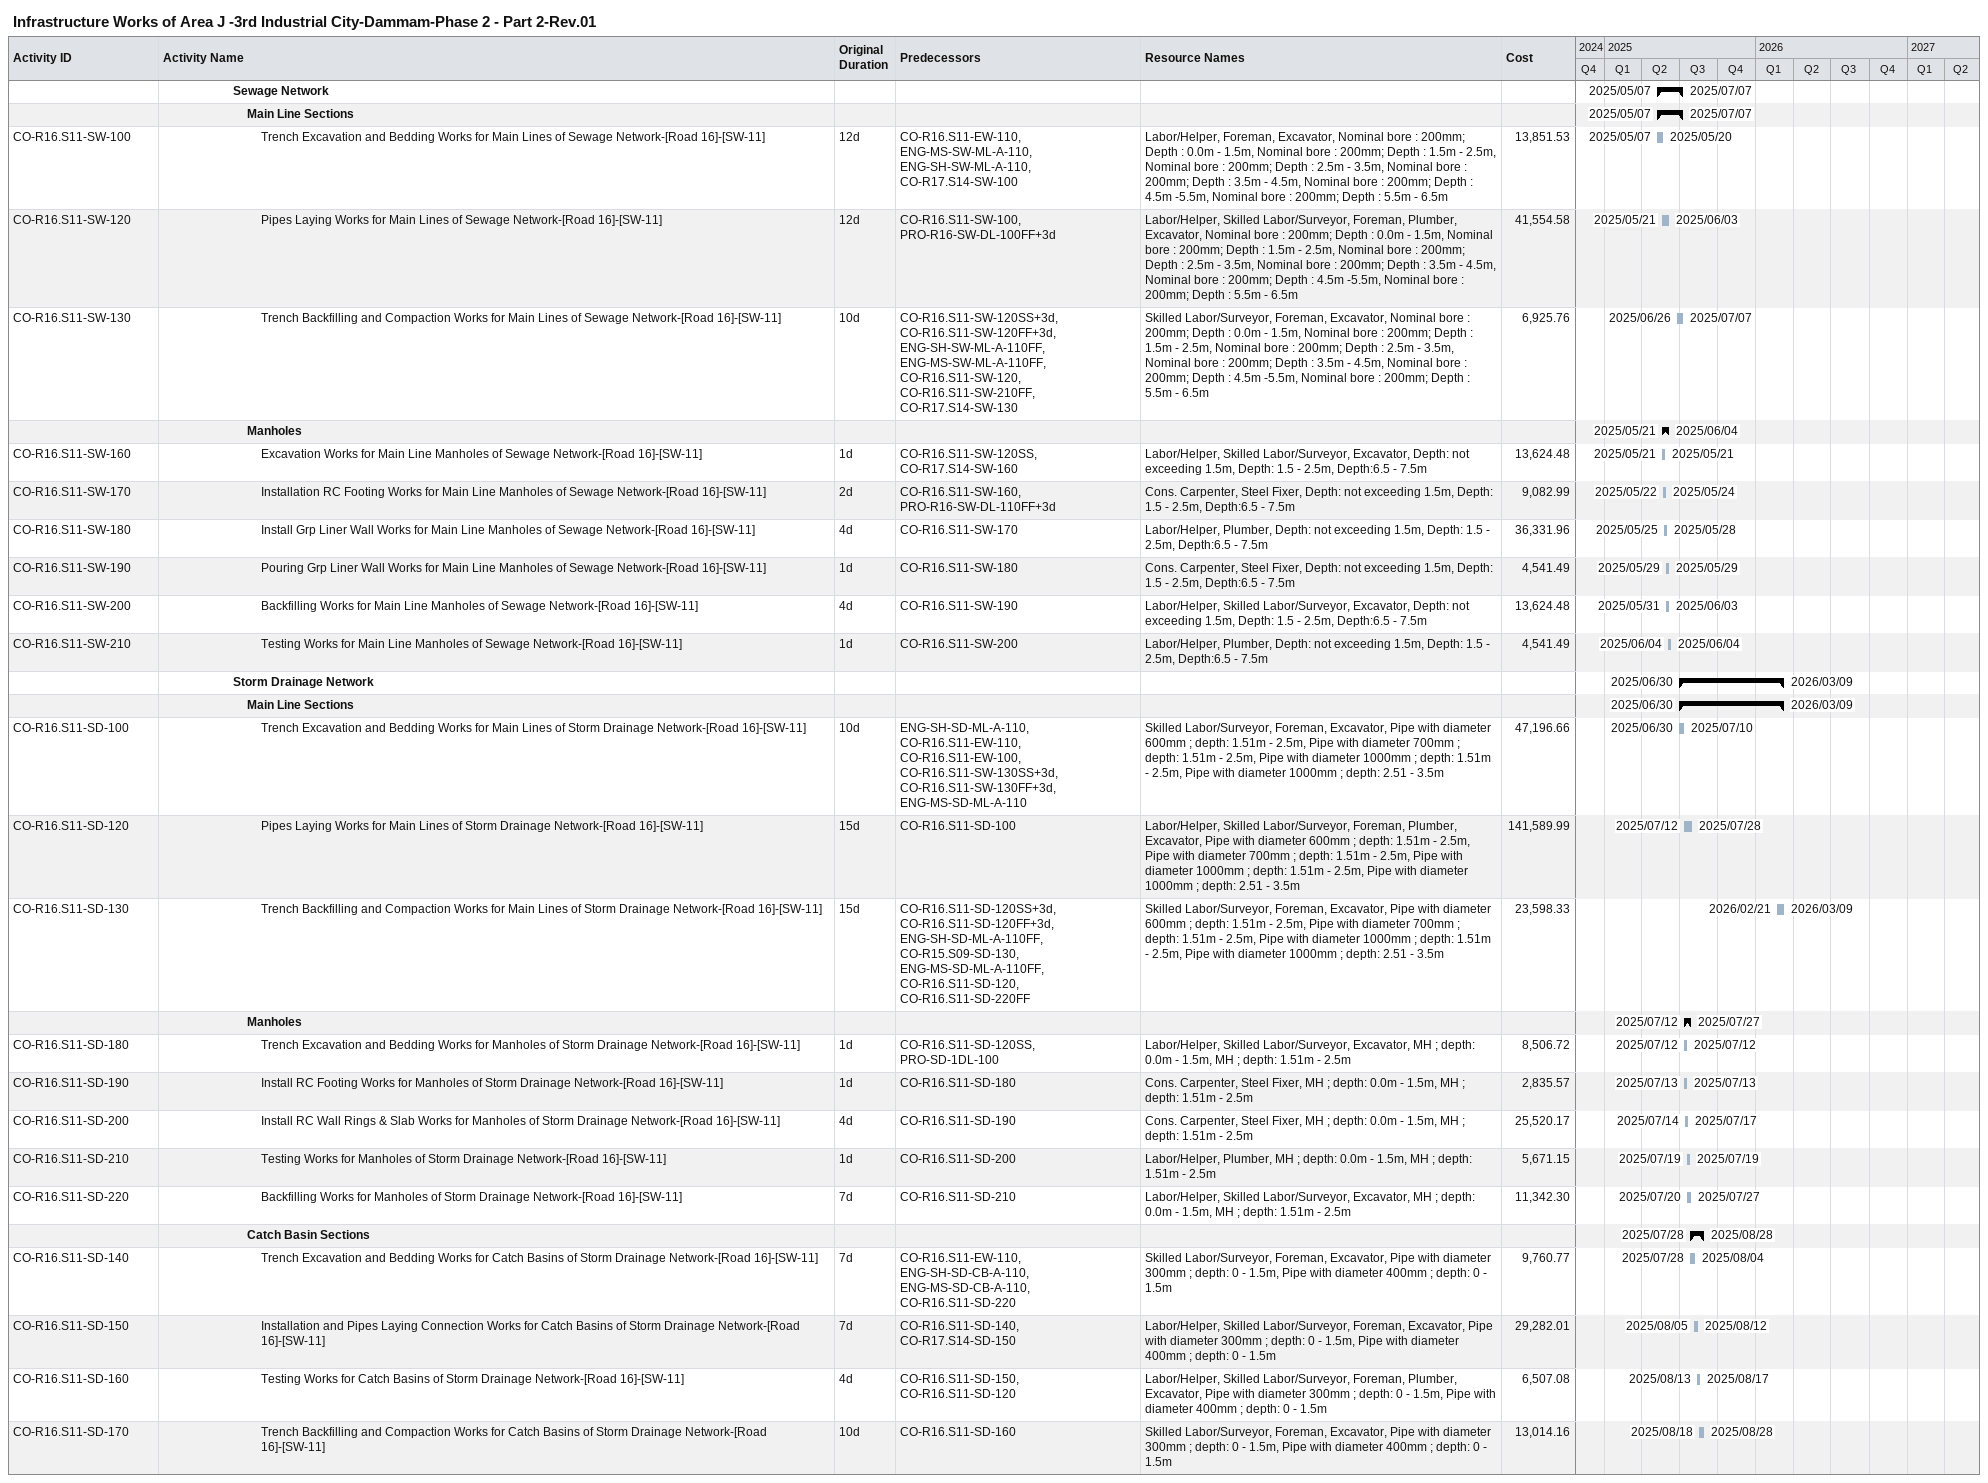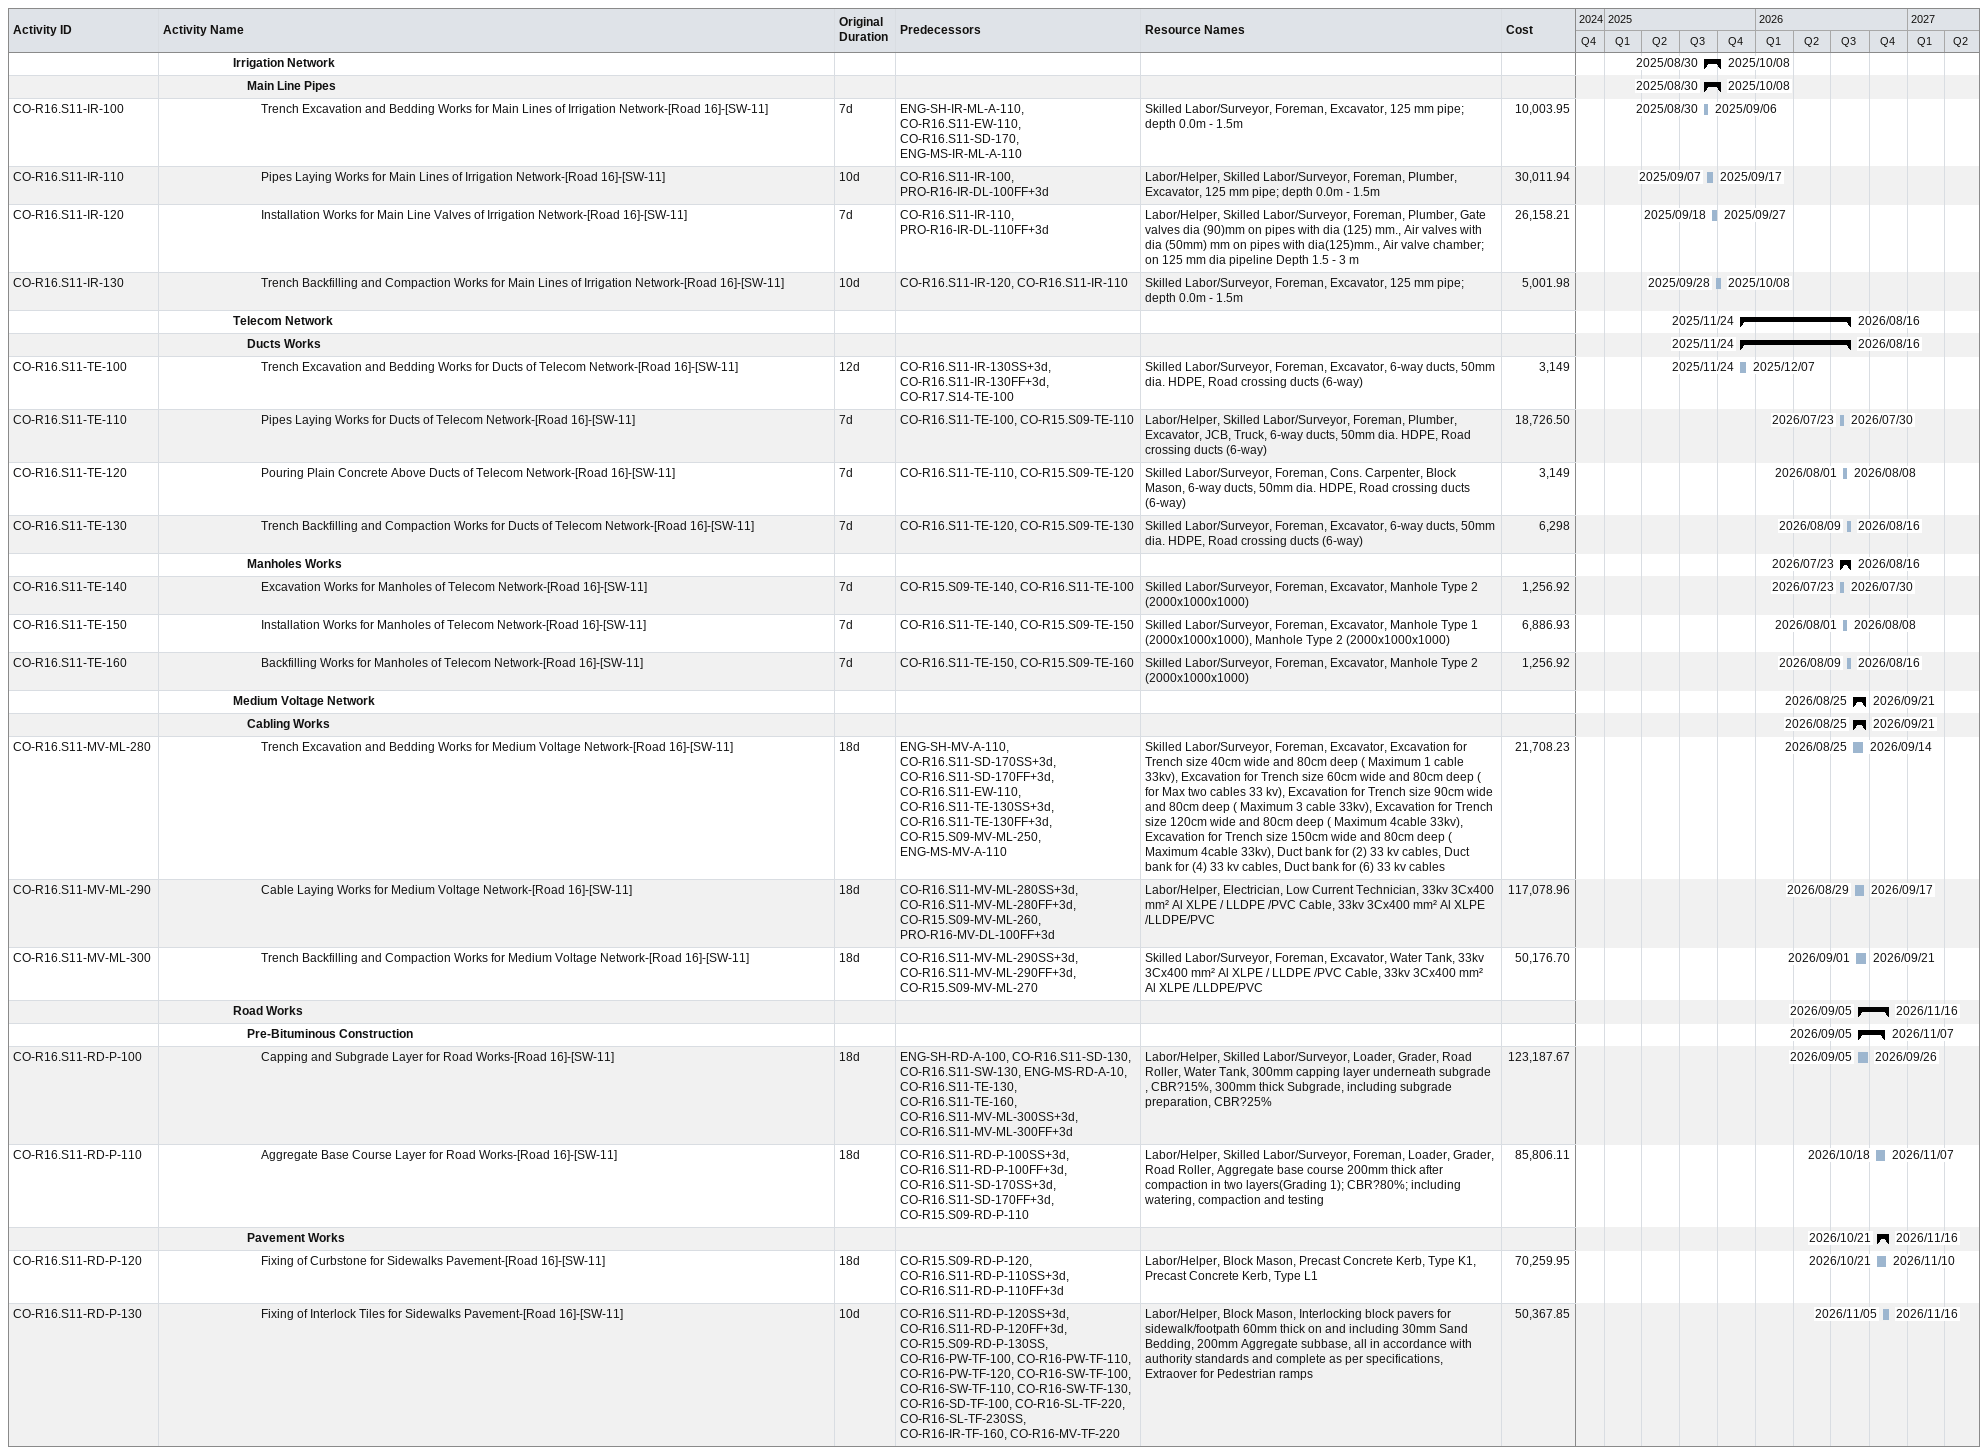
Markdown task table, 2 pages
Infrastructure Works of Area J -3rd Industrial City-Dammam-Phase 2 - Part 2-Rev.01

| ID | Level | Task | Original duration | Start | Finish | Predecessors | Resources | Cost |
|---|---|---|---|---|---|---|---|---|
|  | 6 | **Sewage Network** |  | 2025-05-07 | 2025-07-07 |  |  |  |
|  | 7 | **Main Line Sections** |  | 2025-05-07 | 2025-07-07 |  |  |  |
| CO-R16.S11-SW-100 | 8 | Trench Excavation and Bedding Works for Main Lines of Sewage Network-[Road 16]-[SW-11] | 12d | 2025-05-07 | 2025-05-20 | CO-R16.S11-EW-110, ENG-MS-SW-ML-A-110, ENG-SH-SW-ML-A-110, CO-R17.S14-SW-100 | Labor/Helper, Foreman, Excavator, Nominal bore : 200mm; Depth : 0.0m - 1.5m, Nominal bore : 200mm; Depth : 1.5m - 2.5m, Nominal bore : 200mm; Depth : 2.5m - 3.5m, Nominal bore : 200mm; Depth : 3.5m - 4.5m, Nominal bore : 200mm; Depth : 4.5m -5.5m, Nominal bore : 200mm; Depth : 5.5m - 6.5m | 13851.53 |
| CO-R16.S11-SW-120 | 8 | Pipes Laying Works for Main Lines of Sewage Network-[Road 16]-[SW-11] | 12d | 2025-05-21 | 2025-06-03 | CO-R16.S11-SW-100, PRO-R16-SW-DL-100FF+3d | Labor/Helper, Skilled Labor/Surveyor, Foreman, Plumber, Excavator, Nominal bore : 200mm; Depth : 0.0m - 1.5m, Nominal bore : 200mm; Depth : 1.5m - 2.5m, Nominal bore : 200mm; Depth : 2.5m - 3.5m, Nominal bore : 200mm; Depth : 3.5m - 4.5m, Nominal bore : 200mm; Depth : 4.5m -5.5m, Nominal bore : 200mm; Depth : 5.5m - 6.5m | 41554.58 |
| CO-R16.S11-SW-130 | 8 | Trench Backfilling and Compaction Works for Main Lines of Sewage Network-[Road 16]-[SW-11] | 10d | 2025-06-26 | 2025-07-07 | CO-R16.S11-SW-120SS+3d, CO-R16.S11-SW-120FF+3d, ENG-SH-SW-ML-A-110FF, ENG-MS-SW-ML-A-110FF, CO-R16.S11-SW-120, CO-R16.S11-SW-210FF, CO-R17.S14-SW-130 | Skilled Labor/Surveyor, Foreman, Excavator, Nominal bore : 200mm; Depth : 0.0m - 1.5m, Nominal bore : 200mm; Depth : 1.5m - 2.5m, Nominal bore : 200mm; Depth : 2.5m - 3.5m, Nominal bore : 200mm; Depth : 3.5m - 4.5m, Nominal bore : 200mm; Depth : 4.5m -5.5m, Nominal bore : 200mm; Depth : 5.5m - 6.5m | 6925.76 |
|  | 7 | **Manholes** |  | 2025-05-21 | 2025-06-04 |  |  |  |
| CO-R16.S11-SW-160 | 8 | Excavation Works for Main Line Manholes of Sewage Network-[Road 16]-[SW-11] | 1d | 2025-05-21 | 2025-05-21 | CO-R16.S11-SW-120SS, CO-R17.S14-SW-160 | Labor/Helper, Skilled Labor/Surveyor, Excavator, Depth: not exceeding 1.5m, Depth: 1.5 - 2.5m, Depth:6.5 - 7.5m | 13624.48 |
| CO-R16.S11-SW-170 | 8 | Installation RC Footing Works for Main Line Manholes of Sewage Network-[Road 16]-[SW-11] | 2d | 2025-05-22 | 2025-05-24 | CO-R16.S11-SW-160, PRO-R16-SW-DL-110FF+3d | Cons. Carpenter, Steel Fixer, Depth: not exceeding 1.5m, Depth: 1.5 - 2.5m, Depth:6.5 - 7.5m | 9082.99 |
| CO-R16.S11-SW-180 | 8 | Install Grp Liner Wall Works for Main Line Manholes of Sewage Network-[Road 16]-[SW-11] | 4d | 2025-05-25 | 2025-05-28 | CO-R16.S11-SW-170 | Labor/Helper, Plumber, Depth: not exceeding 1.5m, Depth: 1.5 - 2.5m, Depth:6.5 - 7.5m | 36331.96 |
| CO-R16.S11-SW-190 | 8 | Pouring Grp Liner Wall Works for Main Line Manholes of Sewage Network-[Road 16]-[SW-11] | 1d | 2025-05-29 | 2025-05-29 | CO-R16.S11-SW-180 | Cons. Carpenter, Steel Fixer, Depth: not exceeding 1.5m, Depth: 1.5 - 2.5m, Depth:6.5 - 7.5m | 4541.49 |
| CO-R16.S11-SW-200 | 8 | Backfilling Works for Main Line Manholes of Sewage Network-[Road 16]-[SW-11] | 4d | 2025-05-31 | 2025-06-03 | CO-R16.S11-SW-190 | Labor/Helper, Skilled Labor/Surveyor, Excavator, Depth: not exceeding 1.5m, Depth: 1.5 - 2.5m, Depth:6.5 - 7.5m | 13624.48 |
| CO-R16.S11-SW-210 | 8 | Testing Works for Main Line Manholes of Sewage Network-[Road 16]-[SW-11] | 1d | 2025-06-04 | 2025-06-04 | CO-R16.S11-SW-200 | Labor/Helper, Plumber, Depth: not exceeding 1.5m, Depth: 1.5 - 2.5m, Depth:6.5 - 7.5m | 4541.49 |
|  | 6 | **Storm Drainage Network** |  | 2025-06-30 | 2026-03-09 |  |  |  |
|  | 7 | **Main Line Sections** |  | 2025-06-30 | 2026-03-09 |  |  |  |
| CO-R16.S11-SD-100 | 8 | Trench Excavation and Bedding Works for Main Lines of Storm Drainage Network-[Road 16]-[SW-11] | 10d | 2025-06-30 | 2025-07-10 | ENG-SH-SD-ML-A-110, CO-R16.S11-EW-110, CO-R16.S11-EW-100, CO-R16.S11-SW-130SS+3d, CO-R16.S11-SW-130FF+3d, ENG-MS-SD-ML-A-110 | Skilled Labor/Surveyor, Foreman, Excavator, Pipe with diameter 600mm ; depth: 1.51m - 2.5m, Pipe with diameter 700mm ; depth: 1.51m - 2.5m, Pipe with diameter 1000mm ; depth: 1.51m - 2.5m, Pipe with diameter 1000mm ; depth: 2.51 - 3.5m | 47196.66 |
| CO-R16.S11-SD-120 | 8 | Pipes Laying Works for Main Lines of Storm Drainage Network-[Road 16]-[SW-11] | 15d | 2025-07-12 | 2025-07-28 | CO-R16.S11-SD-100 | Labor/Helper, Skilled Labor/Surveyor, Foreman, Plumber, Excavator, Pipe with diameter 600mm ; depth: 1.51m - 2.5m, Pipe with diameter 700mm ; depth: 1.51m - 2.5m, Pipe with diameter 1000mm ; depth: 1.51m - 2.5m, Pipe with diameter 1000mm ; depth: 2.51 - 3.5m | 141589.99 |
| CO-R16.S11-SD-130 | 8 | Trench Backfilling and Compaction Works for Main Lines of Storm Drainage Network-[Road 16]-[SW-11] | 15d | 2026-02-21 | 2026-03-09 | CO-R16.S11-SD-120SS+3d, CO-R16.S11-SD-120FF+3d, ENG-SH-SD-ML-A-110FF, CO-R15.S09-SD-130, ENG-MS-SD-ML-A-110FF, CO-R16.S11-SD-120, CO-R16.S11-SD-220FF | Skilled Labor/Surveyor, Foreman, Excavator, Pipe with diameter 600mm ; depth: 1.51m - 2.5m, Pipe with diameter 700mm ; depth: 1.51m - 2.5m, Pipe with diameter 1000mm ; depth: 1.51m - 2.5m, Pipe with diameter 1000mm ; depth: 2.51 - 3.5m | 23598.33 |
|  | 7 | **Manholes** |  | 2025-07-12 | 2025-07-27 |  |  |  |
| CO-R16.S11-SD-180 | 8 | Trench Excavation and Bedding Works for Manholes of Storm Drainage Network-[Road 16]-[SW-11] | 1d | 2025-07-12 | 2025-07-12 | CO-R16.S11-SD-120SS, PRO-SD-1DL-100 | Labor/Helper, Skilled Labor/Surveyor, Excavator, MH ; depth: 0.0m - 1.5m, MH ; depth: 1.51m - 2.5m | 8506.72 |
| CO-R16.S11-SD-190 | 8 | Install RC Footing Works for Manholes of Storm Drainage Network-[Road 16]-[SW-11] | 1d | 2025-07-13 | 2025-07-13 | CO-R16.S11-SD-180 | Cons. Carpenter, Steel Fixer, MH ; depth: 0.0m - 1.5m, MH ; depth: 1.51m - 2.5m | 2835.57 |
| CO-R16.S11-SD-200 | 8 | Install RC Wall Rings & Slab Works for Manholes of Storm Drainage Network-[Road 16]-[SW-11] | 4d | 2025-07-14 | 2025-07-17 | CO-R16.S11-SD-190 | Cons. Carpenter, Steel Fixer, MH ; depth: 0.0m - 1.5m, MH ; depth: 1.51m - 2.5m | 25520.17 |
| CO-R16.S11-SD-210 | 8 | Testing Works for Manholes of Storm Drainage Network-[Road 16]-[SW-11] | 1d | 2025-07-19 | 2025-07-19 | CO-R16.S11-SD-200 | Labor/Helper, Plumber, MH ; depth: 0.0m - 1.5m, MH ; depth: 1.51m - 2.5m | 5671.15 |
| CO-R16.S11-SD-220 | 8 | Backfilling Works for Manholes of Storm Drainage Network-[Road 16]-[SW-11] | 7d | 2025-07-20 | 2025-07-27 | CO-R16.S11-SD-210 | Labor/Helper, Skilled Labor/Surveyor, Excavator, MH ; depth: 0.0m - 1.5m, MH ; depth: 1.51m - 2.5m | 11342.30 |
|  | 7 | **Catch Basin Sections** |  | 2025-07-28 | 2025-08-28 |  |  |  |
| CO-R16.S11-SD-140 | 8 | Trench Excavation and Bedding Works for Catch Basins of Storm Drainage Network-[Road 16]-[SW-11] | 7d | 2025-07-28 | 2025-08-04 | CO-R16.S11-EW-110, ENG-SH-SD-CB-A-110, ENG-MS-SD-CB-A-110, CO-R16.S11-SD-220 | Skilled Labor/Surveyor, Foreman, Excavator, Pipe with diameter 300mm ; depth: 0 - 1.5m, Pipe with diameter 400mm ; depth: 0 - 1.5m | 9760.77 |
| CO-R16.S11-SD-150 | 8 | Installation and Pipes Laying Connection Works for Catch Basins of Storm Drainage Network-[Road 16]-[SW-11] | 7d | 2025-08-05 | 2025-08-12 | CO-R16.S11-SD-140, CO-R17.S14-SD-150 | Labor/Helper, Skilled Labor/Surveyor, Foreman, Excavator, Pipe with diameter 300mm ; depth: 0 - 1.5m, Pipe with diameter 400mm ; depth: 0 - 1.5m | 29282.01 |
| CO-R16.S11-SD-160 | 8 | Testing Works for Catch Basins of Storm Drainage Network-[Road 16]-[SW-11] | 4d | 2025-08-13 | 2025-08-17 | CO-R16.S11-SD-150, CO-R16.S11-SD-120 | Labor/Helper, Skilled Labor/Surveyor, Foreman, Plumber, Excavator, Pipe with diameter 300mm ; depth: 0 - 1.5m, Pipe with diameter 400mm ; depth: 0 - 1.5m | 6507.08 |
| CO-R16.S11-SD-170 | 8 | Trench Backfilling and Compaction Works for Catch Basins of Storm Drainage Network-[Road 16]-[SW-11] | 10d | 2025-08-18 | 2025-08-28 | CO-R16.S11-SD-160 | Skilled Labor/Surveyor, Foreman, Excavator, Pipe with diameter 300mm ; depth: 0 - 1.5m, Pipe with diameter 400mm ; depth: 0 - 1.5m | 13014.16 |
|  | 6 | **Irrigation Network** |  | 2025-08-30 | 2025-10-08 |  |  |  |
|  | 7 | **Main Line Pipes** |  | 2025-08-30 | 2025-10-08 |  |  |  |
| CO-R16.S11-IR-100 | 8 | Trench Excavation and Bedding Works for Main Lines of Irrigation Network-[Road 16]-[SW-11] | 7d | 2025-08-30 | 2025-09-06 | ENG-SH-IR-ML-A-110, CO-R16.S11-EW-110, CO-R16.S11-SD-170, ENG-MS-IR-ML-A-110 | Skilled Labor/Surveyor, Foreman, Excavator, 125 mm pipe; depth 0.0m - 1.5m | 10003.95 |
| CO-R16.S11-IR-110 | 8 | Pipes Laying Works for Main Lines of Irrigation Network-[Road 16]-[SW-11] | 10d | 2025-09-07 | 2025-09-17 | CO-R16.S11-IR-100, PRO-R16-IR-DL-100FF+3d | Labor/Helper, Skilled Labor/Surveyor, Foreman, Plumber, Excavator, 125 mm pipe; depth 0.0m - 1.5m | 30011.94 |
| CO-R16.S11-IR-120 | 8 | Installation Works for Main Line Valves of Irrigation Network-[Road 16]-[SW-11] | 7d | 2025-09-18 | 2025-09-27 | CO-R16.S11-IR-110, PRO-R16-IR-DL-110FF+3d | Labor/Helper, Skilled Labor/Surveyor, Foreman, Plumber, Gate valves dia (90)mm on pipes with dia (125) mm., Air valves with dia (50mm) mm on pipes with dia(125)mm., Air valve chamber; on 125 mm dia pipeline Depth 1.5 - 3 m | 26158.21 |
| CO-R16.S11-IR-130 | 8 | Trench Backfilling and Compaction Works for Main Lines of Irrigation Network-[Road 16]-[SW-11] | 10d | 2025-09-28 | 2025-10-08 | CO-R16.S11-IR-120, CO-R16.S11-IR-110 | Skilled Labor/Surveyor, Foreman, Excavator, 125 mm pipe; depth 0.0m - 1.5m | 5001.98 |
|  | 6 | **Telecom Network** |  | 2025-11-24 | 2026-08-16 |  |  |  |
|  | 7 | **Ducts Works** |  | 2025-11-24 | 2026-08-16 |  |  |  |
| CO-R16.S11-TE-100 | 8 | Trench Excavation and Bedding Works for Ducts of Telecom Network-[Road 16]-[SW-11] | 12d | 2025-11-24 | 2025-12-07 | CO-R16.S11-IR-130SS+3d, CO-R16.S11-IR-130FF+3d, CO-R17.S14-TE-100 | Skilled Labor/Surveyor, Foreman, Excavator, 6-way ducts, 50mm dia. HDPE, Road crossing ducts (6-way) | 3149 |
| CO-R16.S11-TE-110 | 8 | Pipes Laying Works for Ducts of Telecom Network-[Road 16]-[SW-11] | 7d | 2026-07-23 | 2026-07-30 | CO-R16.S11-TE-100, CO-R15.S09-TE-110 | Labor/Helper, Skilled Labor/Surveyor, Foreman, Plumber, Excavator, JCB, Truck, 6-way ducts, 50mm dia. HDPE, Road crossing ducts (6-way) | 18726.50 |
| CO-R16.S11-TE-120 | 8 | Pouring Plain Concrete Above Ducts of Telecom Network-[Road 16]-[SW-11] | 7d | 2026-08-01 | 2026-08-08 | CO-R16.S11-TE-110, CO-R15.S09-TE-120 | Skilled Labor/Surveyor, Foreman, Cons. Carpenter, Block Mason, 6-way ducts, 50mm dia. HDPE, Road crossing ducts (6-way) | 3149 |
| CO-R16.S11-TE-130 | 8 | Trench Backfilling and Compaction Works for Ducts of Telecom Network-[Road 16]-[SW-11] | 7d | 2026-08-09 | 2026-08-16 | CO-R16.S11-TE-120, CO-R15.S09-TE-130 | Skilled Labor/Surveyor, Foreman, Excavator, 6-way ducts, 50mm dia. HDPE, Road crossing ducts (6-way) | 6298 |
|  | 7 | **Manholes Works** |  | 2026-07-23 | 2026-08-16 |  |  |  |
| CO-R16.S11-TE-140 | 8 | Excavation Works for Manholes of Telecom Network-[Road 16]-[SW-11] | 7d | 2026-07-23 | 2026-07-30 | CO-R15.S09-TE-140, CO-R16.S11-TE-100 | Skilled Labor/Surveyor, Foreman, Excavator, Manhole Type 2 (2000x1000x1000) | 1256.92 |
| CO-R16.S11-TE-150 | 8 | Installation Works for Manholes of Telecom Network-[Road 16]-[SW-11] | 7d | 2026-08-01 | 2026-08-08 | CO-R16.S11-TE-140, CO-R15.S09-TE-150 | Skilled Labor/Surveyor, Foreman, Excavator, Manhole Type 1 (2000x1000x1000), Manhole Type 2 (2000x1000x1000) | 6886.93 |
| CO-R16.S11-TE-160 | 8 | Backfilling Works for Manholes of Telecom Network-[Road 16]-[SW-11] | 7d | 2026-08-09 | 2026-08-16 | CO-R16.S11-TE-150, CO-R15.S09-TE-160 | Skilled Labor/Surveyor, Foreman, Excavator, Manhole Type 2 (2000x1000x1000) | 1256.92 |
|  | 6 | **Medium Voltage Network** |  | 2026-08-25 | 2026-09-21 |  |  |  |
|  | 7 | **Cabling Works** |  | 2026-08-25 | 2026-09-21 |  |  |  |
| CO-R16.S11-MV-ML-280 | 8 | Trench Excavation and Bedding Works for Medium Voltage Network-[Road 16]-[SW-11] | 18d | 2026-08-25 | 2026-09-14 | ENG-SH-MV-A-110, CO-R16.S11-SD-170SS+3d, CO-R16.S11-SD-170FF+3d, CO-R16.S11-EW-110, CO-R16.S11-TE-130SS+3d, CO-R16.S11-TE-130FF+3d, CO-R15.S09-MV-ML-250, ENG-MS-MV-A-110 | Skilled Labor/Surveyor, Foreman, Excavator, Excavation for Trench size 40cm wide and 80cm deep ( Maximum 1 cable 33kv), Excavation for Trench size 60cm wide and 80cm deep ( for Max two cables 33 kv), Excavation for Trench size 90cm wide and 80cm deep ( Maximum 3 cable 33kv), Excavation for Trench size 120cm wide and 80cm deep ( Maximum 4cable 33kv), Excavation for Trench size 150cm wide and 80cm deep ( Maximum 4cable 33kv), Duct bank for (2) 33 kv cables, Duct bank for (4) 33 kv cables, Duct bank for (6) 33 kv cables | 21708.23 |
| CO-R16.S11-MV-ML-290 | 8 | Cable Laying Works for Medium Voltage Network-[Road 16]-[SW-11] | 18d | 2026-08-29 | 2026-09-17 | CO-R16.S11-MV-ML-280SS+3d, CO-R16.S11-MV-ML-280FF+3d, CO-R15.S09-MV-ML-260, PRO-R16-MV-DL-100FF+3d | Labor/Helper, Electrician, Low Current Technician, 33kv 3Cx400 mm² Al XLPE / LLDPE /PVC Cable, 33kv 3Cx400 mm² Al XLPE /LLDPE/PVC | 117078.96 |
| CO-R16.S11-MV-ML-300 | 8 | Trench Backfilling and Compaction Works for Medium Voltage Network-[Road 16]-[SW-11] | 18d | 2026-09-01 | 2026-09-21 | CO-R16.S11-MV-ML-290SS+3d, CO-R16.S11-MV-ML-290FF+3d, CO-R15.S09-MV-ML-270 | Skilled Labor/Surveyor, Foreman, Excavator, Water Tank, 33kv 3Cx400 mm² Al XLPE / LLDPE /PVC Cable, 33kv 3Cx400 mm² Al XLPE /LLDPE/PVC | 50176.70 |
|  | 6 | **Road Works** |  | 2026-09-05 | 2026-11-16 |  |  |  |
|  | 7 | **Pre-Bituminous Construction** |  | 2026-09-05 | 2026-11-07 |  |  |  |
| CO-R16.S11-RD-P-100 | 8 | Capping and Subgrade Layer for Road Works-[Road 16]-[SW-11] | 18d | 2026-09-05 | 2026-09-26 | ENG-SH-RD-A-100, CO-R16.S11-SD-130, CO-R16.S11-SW-130, ENG-MS-RD-A-10, CO-R16.S11-TE-130, CO-R16.S11-TE-160, CO-R16.S11-MV-ML-300SS+3d, CO-R16.S11-MV-ML-300FF+3d | Labor/Helper, Skilled Labor/Surveyor, Loader, Grader, Road Roller, Water Tank, 300mm capping layer underneath subgrade , CBR?15%, 300mm thick Subgrade, including subgrade preparation, CBR?25% | 123187.67 |
| CO-R16.S11-RD-P-110 | 8 | Aggregate Base Course Layer for Road Works-[Road 16]-[SW-11] | 18d | 2026-10-18 | 2026-11-07 | CO-R16.S11-RD-P-100SS+3d, CO-R16.S11-RD-P-100FF+3d, CO-R16.S11-SD-170SS+3d, CO-R16.S11-SD-170FF+3d, CO-R15.S09-RD-P-110 | Labor/Helper, Skilled Labor/Surveyor, Foreman, Loader, Grader, Road Roller, Aggregate base course 200mm thick after compaction in two layers(Grading 1); CBR?80%; including watering, compaction and testing | 85806.11 |
|  | 7 | **Pavement Works** |  | 2026-10-21 | 2026-11-16 |  |  |  |
| CO-R16.S11-RD-P-120 | 8 | Fixing of Curbstone for Sidewalks Pavement-[Road 16]-[SW-11] | 18d | 2026-10-21 | 2026-11-10 | CO-R15.S09-RD-P-120, CO-R16.S11-RD-P-110SS+3d, CO-R16.S11-RD-P-110FF+3d | Labor/Helper, Block Mason, Precast Concrete Kerb, Type K1, Precast Concrete Kerb, Type L1 | 70259.95 |
| CO-R16.S11-RD-P-130 | 8 | Fixing of Interlock Tiles for Sidewalks Pavement-[Road 16]-[SW-11] | 10d | 2026-11-05 | 2026-11-16 | CO-R16.S11-RD-P-120SS+3d, CO-R16.S11-RD-P-120FF+3d, CO-R15.S09-RD-P-130SS, CO-R16-PW-TF-100, CO-R16-PW-TF-110, CO-R16-PW-TF-120, CO-R16-SW-TF-100, CO-R16-SW-TF-110, CO-R16-SW-TF-130, CO-R16-SD-TF-100, CO-R16-SL-TF-220, CO-R16-SL-TF-230SS, CO-R16-IR-TF-160, CO-R16-MV-TF-220 | Labor/Helper, Block Mason, Interlocking block pavers for sidewalk/footpath 60mm thick on and including 30mm Sand Bedding, 200mm Aggregate subbase, all in accordance with authority standards and complete as per specifications, Extraover for Pedestrian ramps | 50367.85 |
